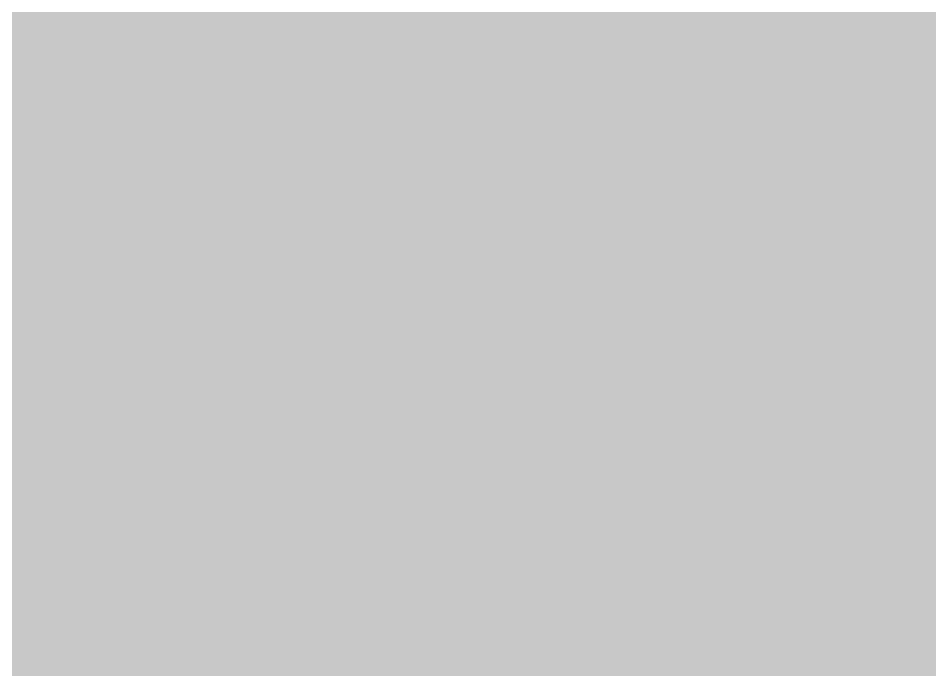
# Model space of a CAD drawing. Header units: millimetres. Extents: x 50 to 612415, y 2 to 4150.
# Drawn here: x 482233.5 to 482310, y 2216.7 to 2271.4 of the extents above; entities that cross this region are included whole.
import ezdxf

# ---------------------------------------------------------------- set-up
doc = ezdxf.new("R2010")
doc.units = ezdxf.units.MM
doc.layers.add('HATCH', color=8, linetype='Continuous', lineweight=9)

msp = doc.modelspace()

# ---------------------------------------------------------------- hatches: boundary and pattern name
at = {"layer": 'HATCH', "true_color": 0xccae87}
for points in [[(482562.28, 2200.117), (482182.724, 2342.451), (482163.373, 2152.516)], [(482562.28, 2196.693), (482182.724, 2339.027), (482163.373, 2149.092)], [(482163.373, 2149.092), (482182.724, 2339.027), (482562.28, 2196.693)], [(482163.373, 2143.613), (482182.724, 2333.548), (482562.28, 2191.215)], [(482232.968, 2329.144), (482085.456, 2119.707), (482296.907, 2045.541)], [(482233.524, 2328.15), (482232.968, 2329.144), (482301.224, 2041.896)], [(482232.968, 2329.144), (482296.907, 2045.541), (482298.973, 2044.531)], [(482232.968, 2329.144), (482298.973, 2044.531), (482300.445, 2043.288)], [(482232.968, 2329.144), (482300.445, 2043.288), (482301.224, 2041.896)], [(482234.576, 2327.262), (482233.524, 2328.15), (482730.609, 1881.976)], [(482233.524, 2328.15), (482301.224, 2041.896), (482511.989, 1964.886)], [(482233.524, 2328.15), (482511.989, 1964.886), (482514.055, 1963.875)], [(482233.524, 2328.15), (482514.055, 1963.875), (482515.527, 1962.632)], [(482233.524, 2328.15), (482515.527, 1962.632), (482727.071, 1884.23)], [(482233.524, 2328.15), (482727.071, 1884.23), (482729.137, 1883.219)], [(482233.524, 2328.15), (482729.137, 1883.219), (482730.609, 1881.976)], [(482234.576, 2327.262), (482730.609, 1881.976), (482942.153, 1803.574)], [(482296.907, 2040.063), (482085.456, 2114.229), (482232.968, 2323.665)], [(482301.224, 2036.418), (482232.968, 2323.665), (482233.524, 2322.671)], [(482298.973, 2039.053), (482296.907, 2040.063), (482232.968, 2323.665)], [(482300.445, 2037.809), (482298.973, 2039.053), (482232.968, 2323.665)], [(482301.224, 2036.418), (482300.445, 2037.809), (482232.968, 2323.665)], [(482233.524, 2322.671), (482163.373, 2162.788), (482501.868, 2038.323)], [(482234.576, 2321.783), (482233.524, 2322.671), (482504.395, 2036.713)], [(482730.609, 1876.498), (482233.524, 2322.671), (482234.576, 2321.783)], [(482233.524, 2322.671), (482501.868, 2038.323), (482503.343, 2037.602)], [(482233.524, 2322.671), (482503.343, 2037.602), (482504.395, 2036.713)], [(482511.989, 1959.407), (482301.224, 2036.418), (482233.524, 2322.671)], [(482514.055, 1958.397), (482511.989, 1959.407), (482233.524, 2322.671)], [(482515.527, 1957.153), (482514.055, 1958.397), (482233.524, 2322.671)], [(482727.071, 1878.751), (482515.527, 1957.153), (482233.524, 2322.671)], [(482729.137, 1877.741), (482727.071, 1878.751), (482233.524, 2322.671)], [(482730.609, 1876.498), (482729.137, 1877.741), (482233.524, 2322.671)], [(482234.576, 2321.783), (482504.395, 2036.713), (482881.424, 1895.99)], [(482942.153, 1798.096), (482730.609, 1876.498), (482234.576, 2321.783)], [(482944.219, 1797.085), (482942.153, 1798.096), (482234.576, 2321.783)], [(483157.235, 1717.44), (482944.219, 1797.085), (482234.576, 2321.783)], [(482233.524, 2315.823), (482163.373, 2155.94), (482501.868, 2031.475)], [(482501.868, 2031.475), (482163.373, 2155.94), (482233.524, 2315.823)], [(482504.395, 2029.865), (482233.524, 2315.823), (482234.576, 2314.935)], [(482234.576, 2314.935), (482233.524, 2315.823), (482504.395, 2029.865)], [(482233.524, 2315.823), (482501.868, 2031.475), (482503.343, 2030.754)], [(482503.343, 2030.754), (482501.868, 2031.475), (482233.524, 2315.823)], [(482233.524, 2315.823), (482503.343, 2030.754), (482504.395, 2029.865)], [(482504.395, 2029.865), (482503.343, 2030.754), (482233.524, 2315.823)], [(482234.576, 2314.935), (482504.395, 2029.865), (482881.424, 1889.142)], [(482881.424, 1889.142), (482504.395, 2029.865), (482234.576, 2314.935)], [(482234.576, 2314.935), (482881.424, 1889.142), (482882.9, 1888.42)], [(482882.9, 1888.42), (482881.424, 1889.142), (482234.576, 2314.935)], [(482234.576, 2314.935), (482882.9, 1888.42), (483223.025, 1761.041)], [(483223.025, 1761.041), (482882.9, 1888.42), (482234.576, 2314.935)], [(482233.524, 2313.084), (482163.373, 2153.201), (482501.868, 2028.736)], [(482501.868, 2028.736), (482163.373, 2153.201), (482233.524, 2313.084)], [(482501.868, 2028.051), (482163.373, 2152.516), (482233.524, 2312.399)], [(482504.395, 2027.126), (482233.524, 2313.084), (482234.576, 2312.196)], [(482234.576, 2312.196), (482233.524, 2313.084), (482504.395, 2027.126)], [(482233.524, 2313.084), (482501.868, 2028.736), (482503.343, 2028.014)], [(482503.343, 2028.014), (482501.868, 2028.736), (482233.524, 2313.084)], [(482233.524, 2313.084), (482503.343, 2028.014), (482504.395, 2027.126)], [(482504.395, 2027.126), (482503.343, 2028.014), (482233.524, 2313.084)], [(482504.395, 2026.441), (482233.524, 2312.399), (482234.576, 2311.511)], [(482503.343, 2027.33), (482501.868, 2028.051), (482233.524, 2312.399)], [(482504.395, 2026.441), (482503.343, 2027.33), (482233.524, 2312.399)], [(482236.051, 2311.474), (482234.576, 2312.196), (483224.501, 1757.58)], [(483224.501, 1757.58), (482234.576, 2312.196), (482236.051, 2311.474)], [(482234.576, 2312.196), (482504.395, 2027.126), (482881.424, 1886.402)], [(482881.424, 1886.402), (482504.395, 2027.126), (482234.576, 2312.196)], [(482234.576, 2312.196), (482881.424, 1886.402), (482882.9, 1885.681)], [(482882.9, 1885.681), (482881.424, 1886.402), (482234.576, 2312.196)], [(482234.576, 2312.196), (482882.9, 1885.681), (483223.025, 1758.302)], [(483223.025, 1758.302), (482882.9, 1885.681), (482234.576, 2312.196)], [(482234.576, 2312.196), (483223.025, 1758.302), (483224.501, 1757.58)], [(483224.501, 1757.58), (483223.025, 1758.302), (482234.576, 2312.196)], [(483224.501, 1756.895), (482234.576, 2311.511), (482236.051, 2310.789)], [(482881.424, 1885.718), (482504.395, 2026.441), (482234.576, 2311.511)], [(482882.9, 1884.996), (482881.424, 1885.718), (482234.576, 2311.511)], [(483223.025, 1757.617), (482882.9, 1884.996), (482234.576, 2311.511)], [(483224.501, 1756.895), (483223.025, 1757.617), (482234.576, 2311.511)], [(482486.559, 2217.534), (482236.051, 2311.474), (483224.501, 1757.58)], [(483224.501, 1757.58), (482236.051, 2311.474), (482486.559, 2217.534)], [(483224.501, 1756.895), (482236.051, 2310.789), (482486.559, 2216.849)]]:
    msp.add_hatch(color=43, dxfattribs=at).paths.add_polyline_path(points)

doc.saveas('drawing.dxf')
